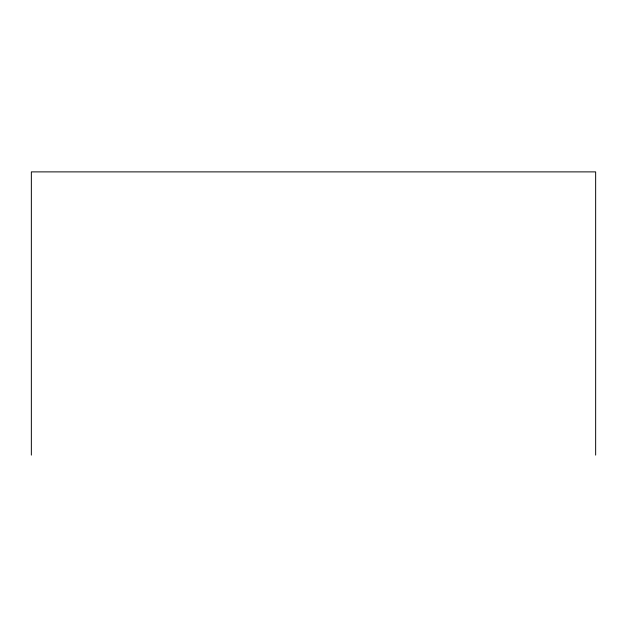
<?xml version="1.0" encoding="UTF-8"?>
<svg xmlns="http://www.w3.org/2000/svg" width="627" height="627" viewBox="0 0 627 627"><rect width="100%" height="100%" fill="white"/><g stroke="black" fill="none" stroke-linecap="round" stroke-linejoin="round"><path stroke-width="0.94" d="M595.65 455.116L595.65 171.884L31.35 171.884L31.35 455.116"/></g></svg>
